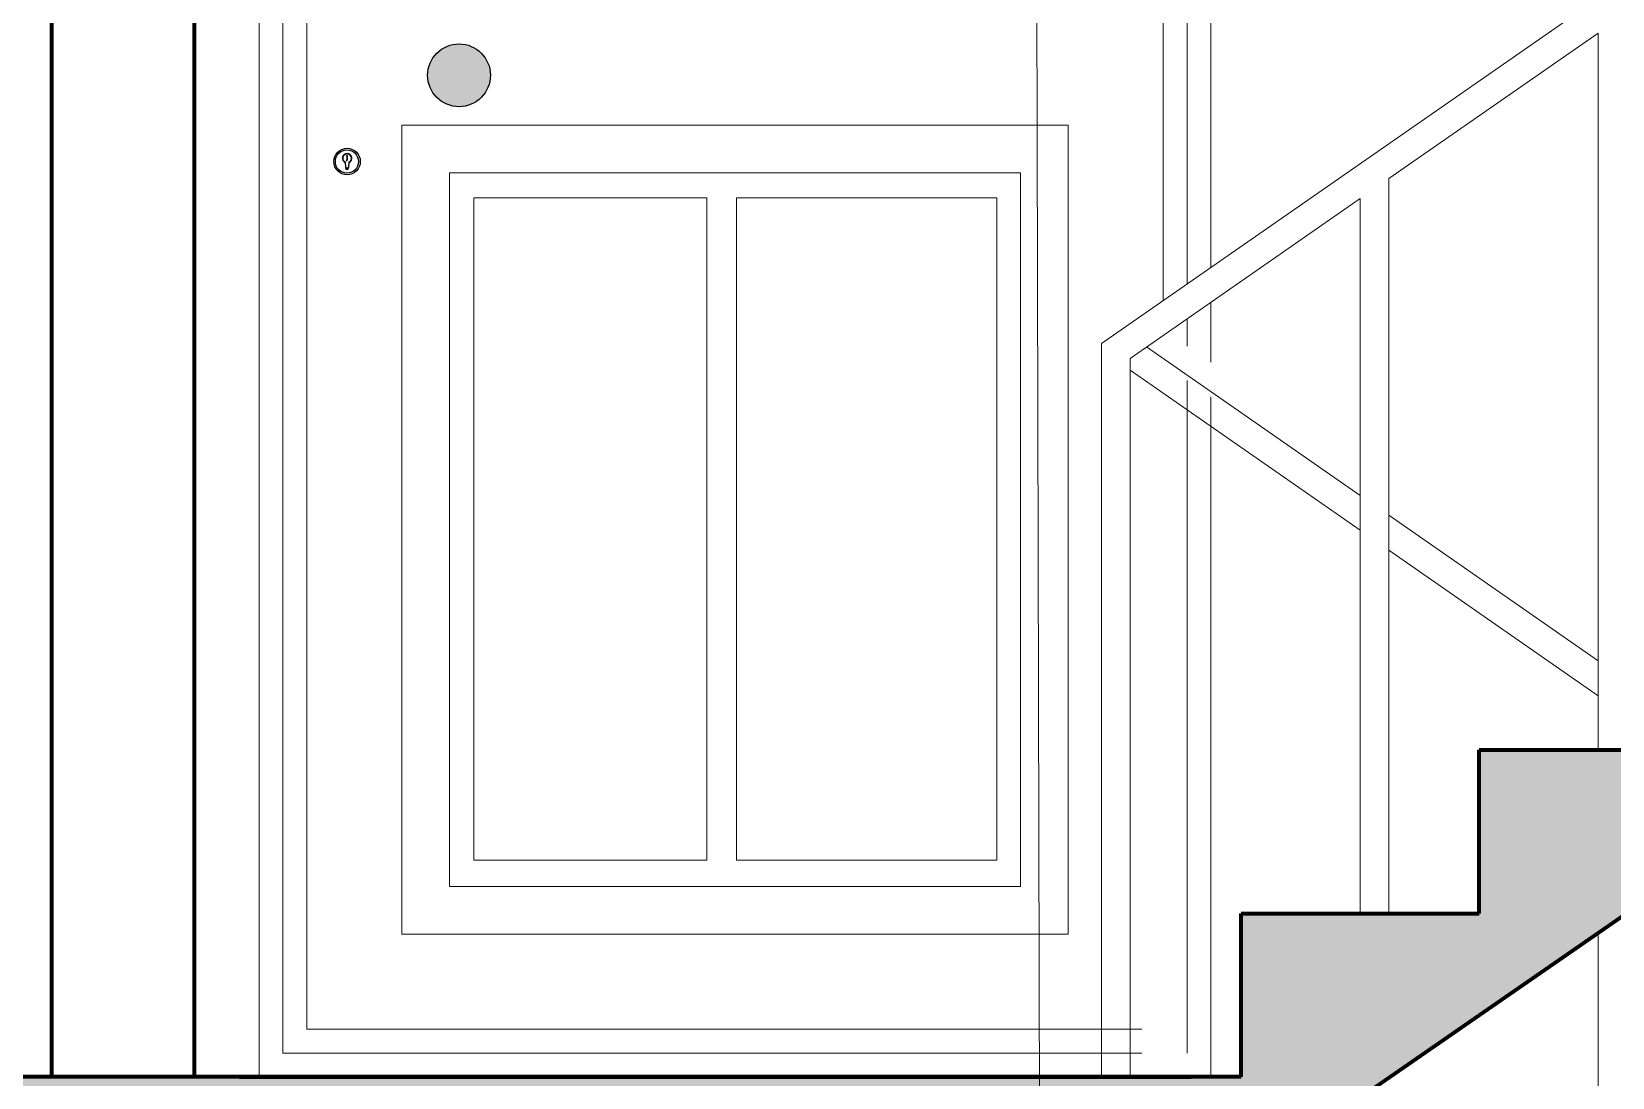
# Model space of a CAD drawing. Header units: millimetres. Extents: x 35860 to 71103, y -11298 to -8385.
# Drawn here: x 39357.64 to 39399.16, y -9492.99 to -9465.51 of the extents above; entities that cross this region are included whole.
import ezdxf

# ---------------------------------------------------------------- set-up
doc = ezdxf.new("R2010")
doc.units = ezdxf.units.MM
doc.header["$MEASUREMENT"] = 0
doc.layers.get('0').update_dxf_attribs({"lineweight": 15})
doc.layers.add('02', color=2, linetype='Continuous', lineweight=20)
doc.layers.add('07', color=3, linetype='Continuous', lineweight=70)
doc.layers.add('OLC', color=254, linetype='Continuous')

msp = doc.modelspace()

# ---------------------------------------------------------------- hatches: boundary and pattern name
h = msp.add_hatch()
h.set_pattern_fill('ANSI33', color=256, scale=7.5, style=0)
h.set_pattern_definition([(135, (52505.0171, -6929.5944), (1.32582521, 1.32582521), []), (135, (52503.6913, -6929.5944), (1.32582521, 1.32582521), [0.9375, -0.46875])])
h.paths.add_polyline_path([(39358.159, -9357.976), (39285.659, -9357.976), (39285.659, -9367.976), (39279.409, -9367.976), (39279.409, -9357.976), (39254.409, -9357.976), (39254.409, -9332.976), (39256.909, -9332.976), (39256.909, -9355.476), (39279.409, -9355.476), (39389.409, -9355.476), (39389.409, -9351.181), (39395.659, -9351.181), (39395.659, -9346.886), (39401.909, -9346.886), (39401.909, -9342.591), (39408.159, -9342.591), (39408.159, -9338.296), (39414.409, -9338.296), (39414.409, -9334.001), (39420.659, -9334.001), (39420.659, -9329.706), (39426.909, -9329.706), (39426.909, -9325.411), (39433.159, -9325.411), (39438.866, -9325.411), (39438.866, -9321.116), (39455.659, -9321.116), (39455.659, -9323.616), (39455.659, -9326.116), (39450.659, -9326.116), (39450.659, -9323.616), (39444.294, -9323.616), (39438.866, -9327.911), (39433.159, -9327.911), (39389.711, -9357.976), (39364.409, -9357.976), (39364.409, -9367.976), (39358.159, -9367.976)])
h.paths.add_polyline_path([(39449.409, -9289.226), (39449.409, -9286.726), (39455.659, -9286.726), (39499.409, -9286.726), (39499.409, -9274.226), (39504.409, -9274.226), (39541.909, -9274.226), (39541.909, -9276.726), (39504.409, -9276.726), (39504.409, -9286.726), (39504.409, -9299.226), (39498.159, -9299.226), (39498.159, -9289.226), (39455.659, -9289.226), (39455.659, -9299.226), (39449.409, -9299.226)])
h.paths.add_polyline_path([(39449.409, -9357.976), (39449.409, -9355.476), (39455.659, -9355.476), (39455.659, -9365.476), (39498.159, -9365.476), (39498.159, -9355.476), (39504.409, -9355.476), (39526.909, -9355.476), (39526.909, -9332.976), (39529.409, -9332.976), (39529.409, -9357.976), (39504.409, -9357.976), (39504.409, -9367.976), (39498.159, -9367.976), (39455.659, -9367.976), (39449.409, -9367.976)])
h.paths.add_polyline_path([(39450.659, -9392.366), (39444.294, -9392.366), (39438.866, -9396.661), (39433.159, -9396.661), (39389.711, -9426.726), (39364.409, -9426.726), (39364.409, -9436.726), (39358.159, -9436.726), (39358.159, -9426.726), (39285.659, -9426.726), (39285.659, -9436.726), (39279.409, -9436.726), (39279.409, -9426.726), (39254.409, -9426.726), (39254.409, -9401.726), (39256.909, -9401.726), (39256.909, -9424.226), (39279.409, -9424.226), (39389.409, -9424.226), (39389.409, -9419.931), (39395.659, -9419.931), (39395.659, -9415.636), (39401.909, -9415.636), (39401.909, -9411.341), (39408.159, -9411.341), (39408.159, -9407.046), (39414.409, -9407.046), (39414.409, -9402.751), (39420.659, -9402.751), (39420.659, -9398.456), (39426.909, -9398.456), (39426.909, -9394.161), (39433.159, -9394.161), (39438.866, -9394.161), (39438.866, -9389.866), (39455.659, -9389.866), (39455.659, -9392.366), (39455.659, -9394.866), (39450.659, -9394.866)])
h.paths.add_polyline_path([(39449.409, -9426.726), (39449.409, -9424.226), (39455.659, -9424.226), (39455.659, -9434.226), (39498.159, -9434.226), (39498.159, -9424.226), (39504.409, -9424.226), (39526.909, -9424.226), (39526.909, -9401.726), (39529.409, -9401.726), (39529.409, -9426.726), (39504.409, -9426.726), (39504.409, -9436.726), (39498.159, -9436.726), (39455.659, -9436.726), (39449.409, -9436.726)])
h.paths.add_polyline_path([(39438.866, -9458.616), (39455.659, -9458.616), (39455.659, -9461.116), (39455.659, -9463.616), (39450.659, -9463.616), (39450.659, -9461.116), (39444.294, -9461.116), (39438.866, -9465.411), (39433.159, -9465.411), (39389.711, -9495.476), (39364.409, -9495.476), (39364.409, -9505.476), (39358.159, -9505.476), (39358.159, -9495.476), (39285.659, -9495.476), (39285.659, -9505.476), (39279.409, -9505.476), (39279.409, -9495.476), (39254.409, -9495.476), (39254.409, -9470.476), (39256.909, -9470.476), (39256.909, -9492.976), (39279.409, -9492.976), (39389.409, -9492.976), (39389.409, -9488.681), (39395.659, -9488.681), (39395.659, -9484.386), (39401.909, -9484.386), (39401.909, -9480.091), (39408.159, -9480.091), (39408.159, -9475.796), (39414.409, -9475.796), (39414.409, -9471.501), (39420.659, -9471.501), (39420.659, -9467.206), (39426.909, -9467.206), (39426.909, -9462.911), (39433.159, -9462.911), (39438.866, -9462.911)])
h.paths.add_polyline_path([(39449.409, -9495.476), (39449.409, -9492.976), (39455.659, -9492.976), (39455.659, -9502.976), (39498.159, -9502.976), (39498.159, -9492.976), (39504.409, -9492.976), (39526.909, -9492.976), (39526.909, -9470.476), (39529.409, -9470.476), (39529.409, -9495.476), (39504.409, -9495.476), (39504.409, -9505.476), (39498.159, -9505.476), (39455.659, -9505.476), (39449.409, -9505.476)])
at = {"layer": 'OLC'}
msp.add_hatch(color=256, dxfattribs=at).paths.add_polyline_path([(39368.039, -9466.663, -1.000001), (39369.689, -9466.663, -1.000001)])
msp.add_hatch(color=256, dxfattribs=at).paths.add_polyline_path([(39368.039, -9466.663, -1.000001), (39369.689, -9466.663, -1.000001)])
msp.add_hatch(color=256, dxfattribs=at).paths.add_polyline_path([(39368.039, -9466.663, -1.000001), (39369.689, -9466.663, -1.000001)])

# ---------------------------------------------------------------- linework, layer by layer
msp.add_line((39383.61, -9283.507), (39384.273, -9560.16))
at = {"layer": '02'}
for p, q in [((39363.613, -9437.976), (39363.613, -9492.976)), ((39363.613, -9437.976), (39363.613, -9492.976)), ((39363.613, -9437.976), (39363.613, -9492.976)), ((39363.613, -9437.976), (39363.613, -9492.976)), ((39363.613, -9437.976), (39363.613, -9492.976)), ((39363.613, -9437.976), (39363.613, -9492.976)), ((39363.613, -9437.976), (39363.613, -9492.976)), ((39363.613, -9437.976), (39363.613, -9492.976)), ((39363.613, -9437.976), (39363.613, -9492.976)), ((39388.613, -9437.976), (39388.613, -9471.712)), ((39388.613, -9437.976), (39388.613, -9471.712)), ((39388.613, -9437.976), (39388.613, -9471.712)), ((39388.613, -9437.976), (39388.613, -9471.712)), ((39388.613, -9437.976), (39388.613, -9471.712)), ((39388.613, -9437.976), (39388.613, -9471.712)), ((39388.613, -9471.712), (39388.613, -9437.976)), ((39388.613, -9471.712), (39388.613, -9437.976)), ((39388.613, -9471.712), (39388.613, -9437.976)), ((39364.238, -9438.601), (39364.238, -9492.351)), ((39364.238, -9438.601), (39364.238, -9492.351)), ((39364.238, -9438.601), (39364.238, -9492.351)), ((39364.238, -9438.601), (39364.238, -9492.351)), ((39364.238, -9438.601), (39364.238, -9492.351)), ((39364.238, -9438.601), (39364.238, -9492.351)), ((39364.238, -9438.601), (39364.238, -9492.351)), ((39364.238, -9438.601), (39364.238, -9492.351)), ((39364.238, -9438.601), (39364.238, -9492.351)), ((39387.988, -9472.146), (39387.988, -9438.601)), ((39387.988, -9472.146), (39387.988, -9438.601)), ((39387.988, -9472.146), (39387.988, -9438.601)), ((39387.988, -9472.146), (39387.988, -9438.601)), ((39387.988, -9472.146), (39387.988, -9438.601)), ((39387.988, -9472.146), (39387.988, -9438.601)), ((39387.988, -9472.146), (39387.988, -9438.601)), ((39387.988, -9472.146), (39387.988, -9438.601)), ((39387.988, -9472.146), (39387.988, -9438.601)), ((39364.863, -9439.226), (39364.863, -9491.726)), ((39364.863, -9439.226), (39364.863, -9491.726)), ((39364.863, -9439.226), (39364.863, -9491.726)), ((39364.863, -9439.226), (39364.863, -9491.726)), ((39364.863, -9439.226), (39364.863, -9491.726)), ((39364.863, -9439.226), (39364.863, -9491.726)), ((39364.863, -9439.226), (39364.863, -9491.726)), ((39364.863, -9439.226), (39364.863, -9491.726)), ((39364.863, -9439.226), (39364.863, -9491.726)), ((39387.363, -9472.581), (39387.363, -9439.226)), ((39387.363, -9472.581), (39387.363, -9439.226)), ((39387.363, -9472.581), (39387.363, -9439.226)), ((39387.363, -9472.581), (39387.363, -9439.226)), ((39387.363, -9472.581), (39387.363, -9439.226)), ((39387.363, -9472.581), (39387.363, -9439.226)), ((39387.363, -9472.581), (39387.363, -9439.226)), ((39387.363, -9472.581), (39387.363, -9439.226)), ((39387.363, -9472.581), (39387.363, -9439.226)), ((39385.742, -9473.708), (39423.784, -9447.257)), ((39393.284, -9469.378), (39398.784, -9465.553)), ((39398.784, -9484.386), (39398.784, -9465.553)), ((39367.363, -9467.976), (39384.863, -9467.976)), ((39367.363, -9467.976), (39384.863, -9467.976)), ((39367.363, -9467.976), (39384.863, -9467.976)), ((39367.363, -9467.976), (39367.363, -9489.226)), ((39367.363, -9467.976), (39367.363, -9489.226)), ((39367.363, -9467.976), (39367.363, -9489.226)), ((39367.363, -9467.976), (39384.863, -9467.976)), ((39367.363, -9467.976), (39384.863, -9467.976)), ((39367.363, -9467.976), (39384.863, -9467.976)), ((39367.363, -9467.976), (39367.363, -9489.226)), ((39367.363, -9467.976), (39367.363, -9489.226)), ((39367.363, -9467.976), (39367.363, -9489.226)), ((39367.363, -9467.976), (39384.863, -9467.976)), ((39367.363, -9467.976), (39384.863, -9467.976)), ((39367.363, -9467.976), (39384.863, -9467.976)), ((39367.363, -9467.976), (39367.363, -9489.226)), ((39367.363, -9467.976), (39367.363, -9489.226)), ((39367.363, -9467.976), (39367.363, -9489.226)), ((39384.863, -9489.226), (39384.863, -9467.976)), ((39384.863, -9489.226), (39384.863, -9467.976)), ((39384.863, -9489.226), (39384.863, -9467.976)), ((39384.863, -9489.226), (39384.863, -9467.976)), ((39384.863, -9489.226), (39384.863, -9467.976)), ((39384.863, -9489.226), (39384.863, -9467.976)), ((39384.863, -9489.226), (39384.863, -9467.976)), ((39384.863, -9489.226), (39384.863, -9467.976)), ((39384.863, -9489.226), (39384.863, -9467.976)), ((39365.869, -9468.953), (39365.878, -9469.084)), ((39365.869, -9468.953), (39365.878, -9469.084)), ((39365.869, -9468.953), (39365.878, -9469.084)), ((39365.878, -9468.944), (39365.887, -9469.073)), ((39365.878, -9468.944), (39365.887, -9469.073)), ((39365.878, -9468.944), (39365.887, -9469.073)), ((39365.907, -9468.886), (39365.918, -9468.87)), ((39365.907, -9468.886), (39365.918, -9468.87)), ((39365.907, -9468.886), (39365.918, -9468.87)), ((39365.907, -9468.891), (39365.907, -9468.886)), ((39365.907, -9468.891), (39365.907, -9468.886)), ((39365.907, -9468.891), (39365.907, -9468.886)), ((39365.907, -9468.891), (39365.91, -9468.899)), ((39365.907, -9468.891), (39365.91, -9468.899)), ((39365.907, -9468.891), (39365.91, -9468.899)), ((39365.91, -9468.899), (39365.912, -9468.908)), ((39365.91, -9468.899), (39365.912, -9468.908)), ((39365.91, -9468.899), (39365.912, -9468.908)), ((39365.911, -9468.771), (39365.913, -9468.766)), ((39365.911, -9468.771), (39365.913, -9468.766)), ((39365.911, -9468.771), (39365.913, -9468.766)), ((39365.912, -9468.783), (39365.911, -9468.771)), ((39365.912, -9468.783), (39365.911, -9468.771)), ((39365.912, -9468.783), (39365.911, -9468.771)), ((39365.914, -9468.79), (39365.912, -9468.783)), ((39365.914, -9468.79), (39365.912, -9468.783)), ((39365.914, -9468.79), (39365.912, -9468.783)), ((39365.912, -9468.908), (39365.914, -9468.915)), ((39365.912, -9468.908), (39365.914, -9468.915)), ((39365.912, -9468.908), (39365.914, -9468.915)), ((39365.917, -9468.763), (39365.913, -9468.767)), ((39365.917, -9468.763), (39365.913, -9468.767)), ((39365.917, -9468.763), (39365.913, -9468.767)), ((39365.913, -9468.823), (39365.914, -9468.819)), ((39365.913, -9468.823), (39365.914, -9468.819)), ((39365.913, -9468.823), (39365.914, -9468.819)), ((39365.913, -9468.846), (39365.913, -9468.823)), ((39365.913, -9468.846), (39365.913, -9468.823)), ((39365.913, -9468.846), (39365.913, -9468.823)), ((39365.915, -9468.85), (39365.913, -9468.846)), ((39365.915, -9468.85), (39365.913, -9468.846)), ((39365.915, -9468.85), (39365.913, -9468.846)), ((39365.914, -9468.802), (39365.914, -9468.79)), ((39365.914, -9468.802), (39365.914, -9468.79)), ((39365.914, -9468.802), (39365.914, -9468.79)), ((39365.914, -9468.819), (39365.914, -9468.802)), ((39365.914, -9468.819), (39365.914, -9468.802)), ((39365.914, -9468.819), (39365.914, -9468.802)), ((39365.914, -9468.915), (39365.92, -9468.904)), ((39365.914, -9468.915), (39365.92, -9468.904)), ((39365.914, -9468.915), (39365.92, -9468.904)), ((39365.915, -9468.85), (39365.918, -9468.87)), ((39365.915, -9468.85), (39365.918, -9468.87)), ((39365.915, -9468.85), (39365.918, -9468.87)), ((39365.921, -9468.761), (39365.917, -9468.763)), ((39365.921, -9468.761), (39365.917, -9468.763)), ((39365.921, -9468.761), (39365.917, -9468.763)), ((39365.92, -9468.904), (39365.922, -9468.893)), ((39365.92, -9468.904), (39365.922, -9468.893)), ((39365.92, -9468.904), (39365.922, -9468.893)), ((39365.924, -9468.763), (39365.921, -9468.761)), ((39365.924, -9468.763), (39365.921, -9468.761)), ((39365.924, -9468.763), (39365.921, -9468.761)), ((39365.926, -9468.801), (39365.922, -9468.811)), ((39365.926, -9468.801), (39365.922, -9468.811)), ((39365.926, -9468.801), (39365.922, -9468.811)), ((39365.922, -9468.811), (39365.924, -9468.818)), ((39365.922, -9468.811), (39365.924, -9468.818)), ((39365.922, -9468.811), (39365.924, -9468.818)), ((39365.926, -9468.887), (39365.922, -9468.893)), ((39365.926, -9468.887), (39365.922, -9468.893)), ((39365.926, -9468.887), (39365.922, -9468.893)), ((39365.927, -9468.767), (39365.924, -9468.763)), ((39365.927, -9468.767), (39365.924, -9468.763)), ((39365.927, -9468.767), (39365.924, -9468.763)), ((39365.924, -9468.818), (39365.925, -9468.823)), ((39365.924, -9468.818), (39365.925, -9468.823)), ((39365.924, -9468.818), (39365.925, -9468.823)), ((39365.927, -9468.767), (39365.925, -9468.77)), ((39365.927, -9468.767), (39365.925, -9468.77)), ((39365.927, -9468.767), (39365.925, -9468.77)), ((39365.925, -9468.77), (39365.932, -9468.78)), ((39365.925, -9468.77), (39365.932, -9468.78)), ((39365.925, -9468.77), (39365.932, -9468.78)), ((39365.925, -9468.823), (39365.925, -9468.825)), ((39365.925, -9468.823), (39365.925, -9468.825)), ((39365.925, -9468.823), (39365.925, -9468.825)), ((39365.925, -9468.825), (39365.929, -9468.829)), ((39365.925, -9468.825), (39365.929, -9468.829)), ((39365.925, -9468.825), (39365.929, -9468.829)), ((39365.931, -9468.792), (39365.926, -9468.801)), ((39365.931, -9468.792), (39365.926, -9468.801)), ((39365.931, -9468.792), (39365.926, -9468.801)), ((39365.929, -9468.852), (39365.926, -9468.855)), ((39365.929, -9468.852), (39365.926, -9468.855)), ((39365.929, -9468.852), (39365.926, -9468.855)), ((39365.926, -9468.855), (39365.927, -9468.861)), ((39365.926, -9468.855), (39365.927, -9468.861)), ((39365.926, -9468.855), (39365.927, -9468.861)), ((39365.932, -9468.883), (39365.926, -9468.887)), ((39365.932, -9468.883), (39365.926, -9468.887)), ((39365.932, -9468.883), (39365.926, -9468.887)), ((39365.927, -9468.861), (39365.932, -9468.87)), ((39365.927, -9468.861), (39365.932, -9468.87)), ((39365.927, -9468.861), (39365.932, -9468.87)), ((39365.929, -9468.829), (39365.932, -9468.835)), ((39365.929, -9468.829), (39365.932, -9468.835)), ((39365.929, -9468.829), (39365.932, -9468.835)), ((39365.935, -9468.847), (39365.929, -9468.852)), ((39365.935, -9468.847), (39365.929, -9468.852)), ((39365.935, -9468.847), (39365.929, -9468.852)), ((39365.932, -9468.786), (39365.931, -9468.792)), ((39365.932, -9468.786), (39365.931, -9468.792)), ((39365.932, -9468.786), (39365.931, -9468.792)), ((39365.932, -9468.78), (39365.932, -9468.786)), ((39365.932, -9468.78), (39365.932, -9468.786)), ((39365.932, -9468.78), (39365.932, -9468.786)), ((39365.932, -9468.835), (39365.935, -9468.845)), ((39365.932, -9468.835), (39365.935, -9468.845)), ((39365.932, -9468.835), (39365.935, -9468.845)), ((39365.932, -9468.87), (39365.932, -9468.883)), ((39365.932, -9468.87), (39365.932, -9468.883)), ((39365.932, -9468.87), (39365.932, -9468.883)), ((39365.935, -9468.845), (39365.935, -9468.847)), ((39365.935, -9468.845), (39365.935, -9468.847)), ((39365.935, -9468.845), (39365.935, -9468.847)), ((39365.969, -9468.945), (39365.958, -9469.074)), ((39365.969, -9468.945), (39365.958, -9469.074)), ((39365.969, -9468.945), (39365.958, -9469.074)), ((39365.979, -9468.954), (39365.968, -9469.085)), ((39365.979, -9468.954), (39365.968, -9469.085)), ((39365.979, -9468.954), (39365.968, -9469.085)), ((39365.923, -9469.142), (39365.919, -9469.141)), ((39365.923, -9469.142), (39365.919, -9469.141)), ((39365.923, -9469.142), (39365.919, -9469.141)), ((39368.613, -9469.226), (39383.613, -9469.226)), ((39368.613, -9469.226), (39383.613, -9469.226)), ((39368.613, -9469.226), (39383.613, -9469.226)), ((39368.613, -9469.226), (39368.613, -9487.976)), ((39368.613, -9469.226), (39368.613, -9487.976)), ((39368.613, -9469.226), (39368.613, -9487.976)), ((39368.613, -9469.226), (39383.613, -9469.226)), ((39368.613, -9469.226), (39383.613, -9469.226)), ((39368.613, -9469.226), (39383.613, -9469.226)), ((39368.613, -9469.226), (39368.613, -9487.976)), ((39368.613, -9469.226), (39368.613, -9487.976)), ((39368.613, -9469.226), (39368.613, -9487.976)), ((39368.613, -9469.226), (39383.613, -9469.226)), ((39368.613, -9469.226), (39383.613, -9469.226)), ((39368.613, -9469.226), (39383.613, -9469.226)), ((39368.613, -9469.226), (39368.613, -9487.976)), ((39368.613, -9469.226), (39368.613, -9487.976)), ((39368.613, -9469.226), (39368.613, -9487.976)), ((39383.613, -9487.976), (39383.613, -9469.226)), ((39383.613, -9487.976), (39383.613, -9469.226)), ((39383.613, -9487.976), (39383.613, -9469.226)), ((39383.613, -9487.976), (39383.613, -9469.226)), ((39383.613, -9487.976), (39383.613, -9469.226)), ((39383.613, -9487.976), (39383.613, -9469.226)), ((39383.613, -9487.976), (39383.613, -9469.226)), ((39383.613, -9487.976), (39383.613, -9469.226)), ((39383.613, -9487.976), (39383.613, -9469.226)), ((39393.284, -9488.681), (39393.284, -9469.378)), ((39369.253, -9469.883), (39375.377, -9469.883)), ((39369.253, -9469.883), (39375.377, -9469.883)), ((39369.253, -9469.883), (39375.377, -9469.883)), ((39369.253, -9487.286), (39369.253, -9469.883)), ((39369.253, -9487.286), (39369.253, -9469.883)), ((39369.253, -9487.286), (39369.253, -9469.883)), ((39369.253, -9469.883), (39375.377, -9469.883)), ((39369.253, -9469.883), (39375.377, -9469.883)), ((39369.253, -9469.883), (39375.377, -9469.883)), ((39369.253, -9487.286), (39369.253, -9469.883)), ((39369.253, -9487.286), (39369.253, -9469.883)), ((39369.253, -9487.286), (39369.253, -9469.883)), ((39369.253, -9469.883), (39375.377, -9469.883)), ((39369.253, -9469.883), (39375.377, -9469.883)), ((39369.253, -9469.883), (39375.377, -9469.883)), ((39369.253, -9487.286), (39369.253, -9469.883)), ((39369.253, -9487.286), (39369.253, -9469.883)), ((39369.253, -9487.286), (39369.253, -9469.883)), ((39375.377, -9469.883), (39375.377, -9487.286)), ((39375.377, -9469.883), (39375.377, -9487.286)), ((39375.377, -9469.883), (39375.377, -9487.286)), ((39375.377, -9469.883), (39375.377, -9487.286)), ((39375.377, -9469.883), (39375.377, -9487.286)), ((39375.377, -9469.883), (39375.377, -9487.286)), ((39375.377, -9469.883), (39375.377, -9487.286)), ((39375.377, -9469.883), (39375.377, -9487.286)), ((39375.377, -9469.883), (39375.377, -9487.286)), ((39376.15, -9469.883), (39382.987, -9469.883)), ((39376.15, -9469.883), (39382.987, -9469.883)), ((39376.15, -9469.883), (39382.987, -9469.883)), ((39376.15, -9487.286), (39376.15, -9469.883)), ((39376.15, -9487.286), (39376.15, -9469.883)), ((39376.15, -9487.286), (39376.15, -9469.883)), ((39376.15, -9469.883), (39382.987, -9469.883)), ((39376.15, -9469.883), (39382.987, -9469.883)), ((39376.15, -9469.883), (39382.987, -9469.883)), ((39376.15, -9487.286), (39376.15, -9469.883)), ((39376.15, -9487.286), (39376.15, -9469.883)), ((39376.15, -9487.286), (39376.15, -9469.883)), ((39376.15, -9469.883), (39382.987, -9469.883)), ((39376.15, -9469.883), (39382.987, -9469.883)), ((39376.15, -9469.883), (39382.987, -9469.883)), ((39376.15, -9487.286), (39376.15, -9469.883)), ((39376.15, -9487.286), (39376.15, -9469.883)), ((39376.15, -9487.286), (39376.15, -9469.883)), ((39382.987, -9469.883), (39382.987, -9487.286)), ((39382.987, -9469.883), (39382.987, -9487.286)), ((39382.987, -9469.883), (39382.987, -9487.286)), ((39382.987, -9469.883), (39382.987, -9487.286)), ((39382.987, -9469.883), (39382.987, -9487.286)), ((39382.987, -9469.883), (39382.987, -9487.286)), ((39382.987, -9469.883), (39382.987, -9487.286)), ((39382.987, -9469.883), (39382.987, -9487.286)), ((39382.987, -9469.883), (39382.987, -9487.286)), ((39386.492, -9474.1), (39392.534, -9469.899)), ((39392.534, -9488.681), (39392.534, -9469.899)), ((39388.613, -9472.625), (39388.613, -9474.202)), ((39388.613, -9472.625), (39388.613, -9474.202)), ((39388.613, -9472.625), (39388.613, -9474.202)), ((39388.613, -9472.625), (39388.613, -9474.202)), ((39388.613, -9472.625), (39388.613, -9474.202)), ((39388.613, -9472.625), (39388.613, -9474.202)), ((39388.613, -9474.202), (39388.613, -9472.625)), ((39388.613, -9474.202), (39388.613, -9472.625)), ((39388.613, -9474.202), (39388.613, -9472.625)), ((39387.988, -9473.781), (39387.988, -9473.06)), ((39387.988, -9473.781), (39387.988, -9473.06)), ((39387.988, -9473.781), (39387.988, -9473.06)), ((39387.988, -9473.781), (39387.988, -9473.06)), ((39387.988, -9473.781), (39387.988, -9473.06)), ((39387.988, -9473.781), (39387.988, -9473.06)), ((39387.988, -9473.781), (39387.988, -9473.06)), ((39387.988, -9473.781), (39387.988, -9473.06)), ((39387.988, -9473.781), (39387.988, -9473.06)), ((39385.742, -9492.976), (39385.742, -9473.708)), ((39392.534, -9477.701), (39386.925, -9473.799)), ((39386.492, -9492.976), (39386.492, -9474.1)), ((39392.534, -9478.615), (39386.492, -9474.412)), ((39387.988, -9492.351), (39387.988, -9474.685)), ((39388.613, -9475.106), (39388.613, -9492.976)), ((39392.534, -9488.681), (39392.534, -9478.615)), ((39398.784, -9482.05), (39393.284, -9478.223)), ((39398.784, -9482.963), (39393.284, -9479.137)), ((39393.284, -9488.681), (39393.284, -9479.137)), ((39398.784, -9484.386), (39398.784, -9482.963)), ((39375.377, -9487.286), (39369.253, -9487.286)), ((39375.377, -9487.286), (39369.253, -9487.286)), ((39375.377, -9487.286), (39369.253, -9487.286)), ((39375.377, -9487.286), (39369.253, -9487.286)), ((39375.377, -9487.286), (39369.253, -9487.286)), ((39375.377, -9487.286), (39369.253, -9487.286)), ((39375.377, -9487.286), (39369.253, -9487.286)), ((39375.377, -9487.286), (39369.253, -9487.286)), ((39375.377, -9487.286), (39369.253, -9487.286)), ((39382.987, -9487.286), (39376.15, -9487.286)), ((39382.987, -9487.286), (39376.15, -9487.286)), ((39382.987, -9487.286), (39376.15, -9487.286)), ((39382.987, -9487.286), (39376.15, -9487.286)), ((39382.987, -9487.286), (39376.15, -9487.286)), ((39382.987, -9487.286), (39376.15, -9487.286)), ((39382.987, -9487.286), (39376.15, -9487.286)), ((39382.987, -9487.286), (39376.15, -9487.286)), ((39382.987, -9487.286), (39376.15, -9487.286)), ((39368.613, -9487.976), (39383.613, -9487.976)), ((39368.613, -9487.976), (39383.613, -9487.976)), ((39368.613, -9487.976), (39383.613, -9487.976)), ((39368.613, -9487.976), (39383.613, -9487.976)), ((39368.613, -9487.976), (39383.613, -9487.976)), ((39368.613, -9487.976), (39383.613, -9487.976)), ((39368.613, -9487.976), (39383.613, -9487.976)), ((39368.613, -9487.976), (39383.613, -9487.976)), ((39368.613, -9487.976), (39383.613, -9487.976)), ((39367.363, -9489.226), (39384.863, -9489.226)), ((39367.363, -9489.226), (39384.863, -9489.226)), ((39367.363, -9489.226), (39384.863, -9489.226)), ((39367.363, -9489.226), (39384.863, -9489.226)), ((39367.363, -9489.226), (39384.863, -9489.226)), ((39367.363, -9489.226), (39384.863, -9489.226)), ((39367.363, -9489.226), (39384.863, -9489.226)), ((39367.363, -9489.226), (39384.863, -9489.226)), ((39367.363, -9489.226), (39384.863, -9489.226)), ((39398.784, -9501.567), (39398.784, -9489.198)), ((39364.863, -9491.726), (39386.795, -9491.726)), ((39364.863, -9491.726), (39386.795, -9491.726)), ((39364.863, -9491.726), (39386.795, -9491.726)), ((39364.863, -9491.726), (39386.795, -9491.726)), ((39364.863, -9491.726), (39386.795, -9491.726)), ((39364.863, -9491.726), (39386.795, -9491.726)), ((39364.863, -9491.726), (39386.795, -9491.726)), ((39364.863, -9491.726), (39386.795, -9491.726)), ((39364.863, -9491.726), (39386.795, -9491.726)), ((39364.238, -9492.351), (39386.795, -9492.351)), ((39364.238, -9492.351), (39386.795, -9492.351)), ((39364.238, -9492.351), (39386.795, -9492.351)), ((39364.238, -9492.351), (39386.795, -9492.351)), ((39364.238, -9492.351), (39386.795, -9492.351)), ((39364.238, -9492.351), (39386.795, -9492.351)), ((39364.238, -9492.351), (39386.795, -9492.351)), ((39364.238, -9492.351), (39386.795, -9492.351)), ((39364.238, -9492.351), (39386.795, -9492.351))]:
    msp.add_line(p, q, dxfattribs=at)
at = {"layer": '07'}
for p, q in [((39358.159, -9436.726), (39358.159, -9492.976)), ((39361.909, -9436.726), (39361.909, -9492.976)), ((39433.159, -9465.411), (39389.711, -9495.476)), ((39395.659, -9488.681), (39395.659, -9484.386)), ((39395.659, -9484.386), (39401.909, -9484.386)), ((39389.409, -9492.976), (39389.409, -9488.681)), ((39389.409, -9488.681), (39395.659, -9488.681)), ((39389.409, -9492.976), (39279.409, -9492.976)), ((39363.092, -9492.976), (39388.092, -9492.976)), ((39363.092, -9492.976), (39388.092, -9492.976)), ((39363.092, -9492.976), (39388.092, -9492.976))]:
    msp.add_line(p, q, dxfattribs=at)
at = {"layer": 'OLC'}
for centre, radius in [((39368.864, -9466.663), 0.825), ((39368.864, -9466.663), 0.825), ((39368.864, -9466.663), 0.825), ((39365.923, -9468.928), 0.347), ((39365.923, -9468.928), 0.347), ((39365.923, -9468.928), 0.347), ((39365.92, -9468.928), 0.305), ((39365.92, -9468.928), 0.305), ((39365.92, -9468.928), 0.305)]:
    msp.add_circle(centre, radius, dxfattribs=at)
for centre, radius, start, end in [((39365.925, -9468.841), 0.126, 295.4834, 243.4122), ((39365.925, -9468.841), 0.126, 295.4834, 243.4122), ((39365.925, -9468.841), 0.126, 295.4834, 243.4122), ((39365.925, -9468.841), 0.113, 292.9456, 245.6901), ((39365.925, -9468.841), 0.113, 292.9456, 245.6901), ((39365.925, -9468.841), 0.113, 292.9456, 245.6901), ((39365.944, -9469.079), 0.0661, 183.98, 248.3709), ((39365.944, -9469.079), 0.0661, 183.98, 248.3709), ((39365.944, -9469.079), 0.0661, 183.98, 248.3709), ((39365.939, -9469.069), 0.0519, 183.98, 248.3709), ((39365.939, -9469.069), 0.0519, 183.98, 248.3709), ((39365.939, -9469.069), 0.0519, 183.98, 248.3709), ((39365.906, -9469.07), 0.0519, 288.8236, 355.0372), ((39365.906, -9469.07), 0.0519, 288.8236, 355.0372), ((39365.906, -9469.07), 0.0519, 288.8236, 355.0372), ((39365.902, -9469.079), 0.0661, 288.8236, 355.0372), ((39365.902, -9469.079), 0.0661, 288.8236, 355.0372), ((39365.902, -9469.079), 0.0661, 288.8236, 355.0372)]:
    msp.add_arc(centre, radius, start, end, dxfattribs=at)

doc.saveas('drawing.dxf')
